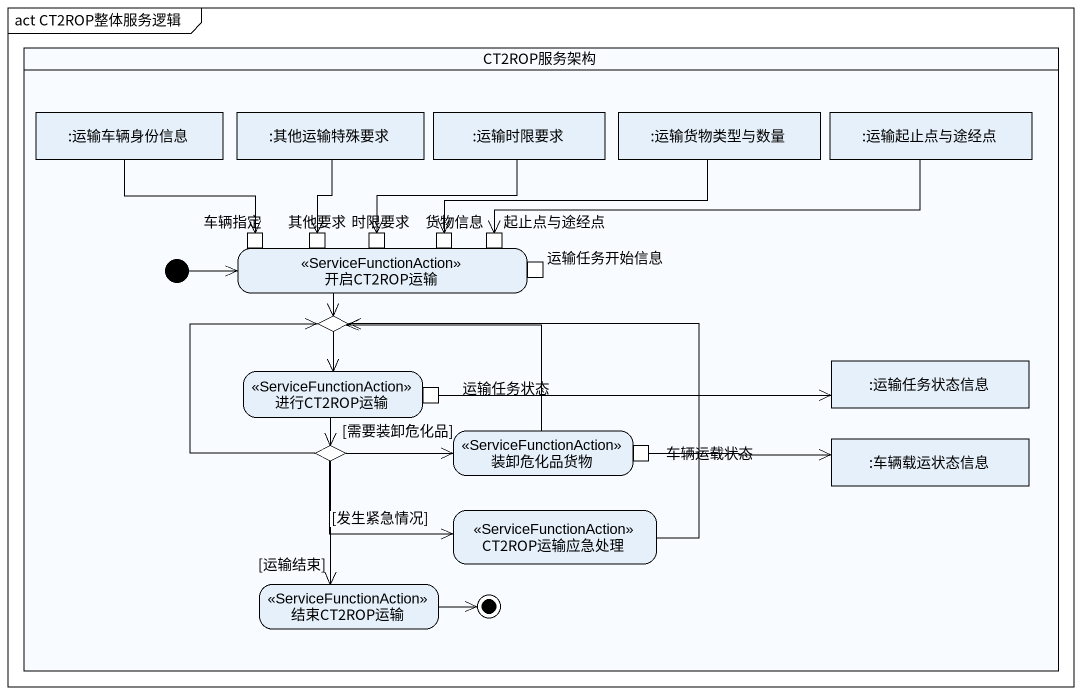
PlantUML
@startuml
mainframe act CT2ROP整体服务逻辑
hide empty description
state CT2ROP服务架构 <<partition>> {
  state ":运输车辆身份信息" as 运输车辆身份信息 <<object>>
  state ":其他运输特殊要求" as 其他运输特殊要求 <<object>>
  state ":运输时限要求" as 运输时限要求 <<object>>
  state ":运输货物类型与数量" as 运输货物类型与数量 <<object>>
  state ":运输起止点与途经点" as 运输起止点与途经点 <<object>>
  state 开启CT2ROP运输 <<ServiceFunctionAction>> {
    state 车辆指定 <<inputPin>>
    state 其他要求 <<inputPin>>
    state 时限要求 <<inputPin>>
    state 货物信息 <<inputPin>>
    state 起止点与途经点 <<inputPin>>
    state 运输任务开始信息 <<outputPin>>
  }
  state choice1 <<choice>>
  state 进行CT2ROP运输 <<ServiceFunctionAction>> {
    state 运输任务状态 <<outputPin>>
  }
  state ":运输任务状态信息" as 运输任务状态信息 <<object>>
  state choice2 <<choice>>
  state 装卸危化品货物 <<ServiceFunctionAction>> {
    state 车辆运载状态 <<outputPin>>
  }
  state ":车辆载运状态信息" as 车辆载运状态信息 <<object>>
  state CT2ROP运输应急处理 <<ServiceFunctionAction>>
  state 结束CT2ROP运输 <<ServiceFunctionAction>>
  [*] -right-> 开启CT2ROP运输
  结束CT2ROP运输 -right-> [*]
}
运输车辆身份信息 --> 车辆指定
其他运输特殊要求 --> 其他要求
运输时限要求 --> 时限要求
运输货物类型与数量 -left-> 货物信息
运输起止点与途经点 -left-> 起止点与途经点
开启CT2ROP运输 --> choice1
choice1 --> 进行CT2ROP运输
进行CT2ROP运输 --> choice2
运输任务状态 -right-> 运输任务状态信息
choice2 -up-> choice1
choice2 -right-> 装卸危化品货物 : [需要装卸危化品]
choice2 -right-> CT2ROP运输应急处理 : [发生紧急情况]
choice2 --> 结束CT2ROP运输 : [运输结束]
装卸危化品货物 -up-> choice1
车辆运载状态 -right-> 车辆载运状态信息
CT2ROP运输应急处理 -up-> choice1
@enduml
